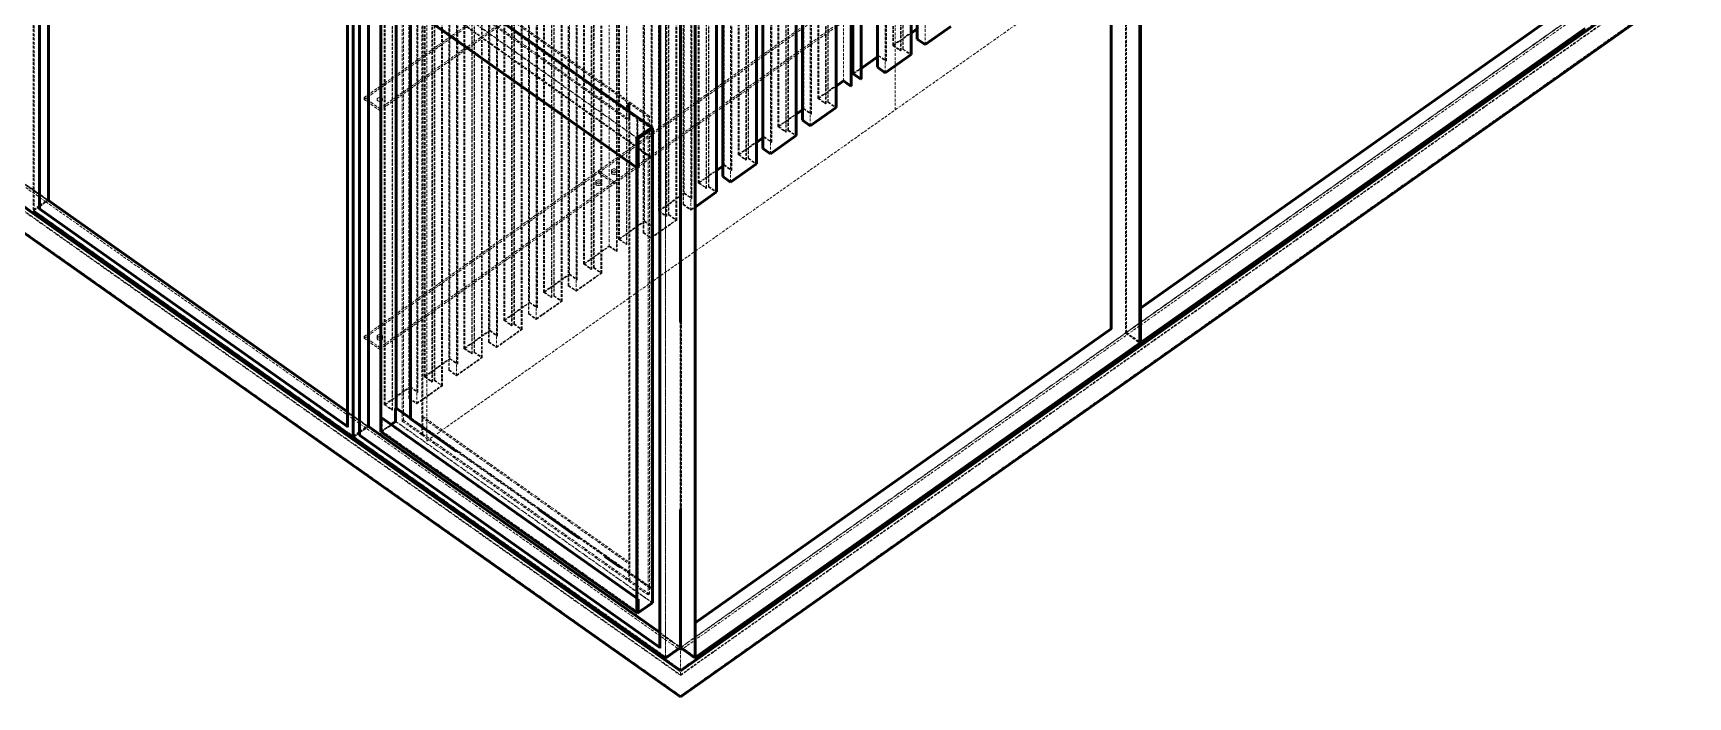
# Model space of a CAD drawing. Header units: millimetres. Extents: x 909 to 14018, y 345 to 10005.
# Drawn here: x 2394 to 4641, y 1130 to 2032 of the extents above; entities that cross this region are included whole.
import ezdxf

# ---------------------------------------------------------------- set-up
doc = ezdxf.new("R2010")
doc.units = ezdxf.units.MM
doc.linetypes.add('Hidden', pattern=[15, 5, -3, 5, -2])
for name, color, linetype, lineweight in [('Default', 7, 'Continuous', 50), ('Edges', 7, 'Hidden', 15), ('HiddenEdges', 2, 'Hidden', 15), ('HiddenSilhouettes', 2, 'Hidden', 15), ('HiddenWires', 7, 'Hidden', 15), ('Silhouettes', 7, 'Continuous', 50), ('Wires', 7, 'Hidden', 15)]:
    doc.layers.add(name, color=color, linetype=linetype, lineweight=lineweight)

# ---------------------------------------------------------------- blocks, each defined once
blk = doc.blocks.new('Isometric')
at = {"layer": 'Edges'}
for points in [[(-2230.9, -742.7), (555.1, -2712.7)], [(13.4, -1374.9), (477.3, -1702.9)], [(86.6, -1373.9), (461.4, -1638.9)], [(555.1, -2675.7), (2327.1, -1422.7)], [(1388.1, -2072.3), (2192.5, -1503.5)], [(-605.8, -1826.6), (-589.6, -1815.1)], [(-606.7, -1831.2), (-48.1, -2226.2)], [(581.9, -2581.5), (1336, -2048.3)], [(1361.2, -2055.7), (1386.4, -2073.5)], [(13.4, -2210.4), (477.3, -2538.4)], [(39.2, -2192.2), (74.4, -2217.1)], [(39.2, -2215.7), (476.2, -2524.7)], [(-26.9, -2241.2), (-26, -2240.6)], [(148.7, -2269.7), (298.3, -2375.5)], [(371.8, -2427.4), (418.2, -2460.3)], [(446.1, -2480), (476.2, -2501.2)], [(477.3, -2538.4), (478.4, -2537.6)]]:
    blk.add_lwpolyline(points, dxfattribs=at)
for points in [[(-606.7, -1831.2, 0), (-606.7, -162.4, 0)], [(1386.4, -2073.5, 0), (1386.4, -385.2, 0)], [(1361.2, -2055.7, 0), (1361.2, -403, 0)], [(1336, -2048.3, 0), (1336, -420.8, 0)], [(-26.9, -2241.2, 0), (-26.9, -572.4, 0)], [(-2230.9, -695.3, 0), (555.1, -2665.3, 0)], [(-2204.8, -724.2, 0), (555.1, -2675.7, 0)], [(998.1, -1532.9, 0), (998.1, -726.8, 0)], [(926, -1583.9, 0), (926, -777.8, 0)], [(850.3, -1598.6, 0), (850.3, -792.5, 0)], [(863.6, -1608, 0), (863.6, -801.9, 0)], [(881.4, -1595.4, 0), (881.4, -789.3, 0)], [(790.2, -1679.9, 0), (790.2, -873.8, 0)], [(718.1, -1730.9, 0), (718.1, -924.8, 0)], [(528.2, -2644.3, 0), (528.2, -954.3, 0)], [(581.1, -2643.7, 0), (581.1, -953.7, 0)], [(645.9, -1781.9, 0), (645.9, -975.8, 0)], [(13.4, -2235.1, 0), (13.4, -1374.9, 0)], [(555.1, -2665.3, 0), (2379.4, -1375.3, 0)], [(555.1, -2712.7, 0), (2379.4, -1422.7, 0)], [(64.9, -2209.3, 0), (64.9, -1465.1, 0)], [(1388.1, -2011.5, 0), (2142.1, -1478.3, 0)], [(1388.1, -2036.7, 0), (2167.3, -1485.7, 0)], [(461.4, -1653.7, 0), (461.4, -1638.9, 0)], [(461.4, -1638.9, 0), (496.7, -1663.9, 0)], [(496.7, -1678.7, 0), (496.7, -1663.9, 0)], [(476.2, -1702.1, 0), (477.3, -1702.9, 0)], [(477.3, -1702.9, 0), (504.2, -1683.9, 0)], [(477.3, -2563.1, 0), (477.3, -1702.9, 0)], [(477.3, -1756.7, 0), (477.3, -1702.9, 0)], [(503, -1738.5, 0), (503, -1685.9, 0)], [(476.2, -1781.6, 0), (476.2, -1755.9, 0)], [(-606.7, -1831.2, 0), (-605.8, -1830.6, 0)], [(555.1, -2375.5, 0), (555.1, -2036.1, 0)], [(581.9, -2606.7, 0), (1361.2, -2055.7, 0)], [(1335.2, -2047.7, 0), (1336, -2048.3, 0)], [(581.9, -2642.3, 0), (1386.4, -2073.5, 0)], [(-26.9, -2241.2, 0), (517.6, -2626.2, 0)], [(-26, -2236.6, 0), (-9.8, -2225.1, 0)], [(478.4, -2561.1, 0), (503, -2543.7, 0)], [(503, -2520.2, 0), (504.2, -2519.4, 0)], [(503, -2543.7, 0), (503, -2520.2, 0)], [(555.1, -2625.3, 0), (555.1, -2545.1, 0)], [(555.1, -2667.4, 0), (555.1, -2665.3, 0)], [(555.1, -2675.7, 0), (555.1, -2667.4, 0)], [(555.1, -2714.8, 0), (555.1, -2712.7, 0)]]:
    blk.add_polyline3d(points, dxfattribs=at)
at = {"layer": 'HiddenEdges'}
for points in [[(-1396.5, -1245.3), (-590.4, -1815.3)], [(-1395.7, -1245.6), (-589.6, -1815.6)], [(14.6, -1375.3), (478.4, -1703.3)], [(68, -1375.5), (478.1, -1665.5)], [(14.6, -1427.9), (478.4, -1755.9)], [(40.3, -1409.7), (504.2, -1737.7)], [(555.1, -2674.8), (2322.8, -1424.8)], [(1361.2, -2055.3), (2167.3, -1485.3)], [(477.3, -1666.1), (478.1, -1665.5)], [(477.3, -1721.4), (501.9, -1738.8)], [(501.9, -1738.8), (503, -1738)], [(-590.4, -1816.2), (-589.6, -1815.6)], [(-589.6, -1815.6), (-9.8, -2225.6)], [(1362.9, -2054.5), (1388.1, -2036.7)], [(12.3, -2234.3), (39.2, -2215.3)], [(13.4, -2235.1), (40.3, -2216.1)], [(40.3, -2216.1), (504.2, -2544.1)], [(51.3, -2215.1), (53.4, -2213.6)], [(67.2, -2210.4), (68, -2209.8)], [(86.6, -2208.3), (461.4, -2473.3)], [(-35.8, -2243.5), (-26, -2236.6)], [(-10.6, -2226.2), (-9.8, -2225.6)], [(-9.8, -2225.6), (555.9, -2625.6)], [(86.6, -2240.1), (88.7, -2238.6)], [(476.2, -2501.2), (503, -2520.2)], [(477.3, -2500.9), (478.4, -2500.1)], [(476.2, -2524.7), (503, -2543.7)], [(476.2, -2562.3), (503, -2543.3)], [(503, -2543.3), (504.2, -2544.1)], [(556.8, -2624.5), (581.9, -2606.7)]]:
    blk.add_lwpolyline(points, dxfattribs=at)
for points in [[(-617.3, -1832.3, 0), (-617.3, -144, 0)], [(-591.3, -1813.9, 0), (-591.3, -125.6, 0)], [(-590.4, -1815.3, 0), (-590.4, -125.3, 0)], [(-589.6, -1815.6, 0), (-589.6, -125.6, 0)], [(1387.2, -2010.9, 0), (1387.2, -372.9, 0)], [(-11.5, -2223.9, 0), (-11.5, -535.6, 0)], [(-10.6, -2225.3, 0), (-10.6, -535.3, 0)], [(-9.8, -2225.6, 0), (-9.8, -535.6, 0)], [(-47.2, -2225.6, 0), (-47.2, -556.8, 0)], [(-37.5, -2242.3, 0), (-37.5, -554, 0)], [(984.8, -1522.3, 0), (984.8, -716.2, 0)], [(-2202.6, -724.8, 0), (555.1, -2674.8, 0)], [(913.9, -1553.6, 0), (913.9, -747.5, 0)], [(953.5, -1544.4, 0), (953.5, -738.3, 0)], [(958.5, -1540.9, 0), (958.5, -734.8, 0)], [(912.7, -1573.3, 0), (912.7, -767.2, 0)], [(927.2, -1563, 0), (927.2, -756.9, 0)], [(817.8, -1640.4, 0), (817.8, -834.3, 0)], [(822.7, -1636.9, 0), (822.7, -830.8, 0)], [(776.9, -1669.3, 0), (776.9, -863.2, 0)], [(778.2, -1649.6, 0), (778.2, -843.5, 0)], [(791.5, -1659, 0), (791.5, -852.9, 0)], [(706, -1700.6, 0), (706, -894.5, 0)], [(745.6, -1691.4, 0), (745.6, -885.3, 0)], [(750.6, -1687.9, 0), (750.6, -881.8, 0)], [(704.8, -1720.3, 0), (704.8, -914.2, 0)], [(719.3, -1710, 0), (719.3, -903.9, 0)], [(518.5, -2625.6, 0), (518.5, -956.8, 0)], [(528.2, -2642.3, 0), (528.2, -954, 0)], [(554.2, -2623.9, 0), (554.2, -935.6, 0)], [(581.1, -2580.9, 0), (581.1, -942.9, 0)], [(633.9, -1751.6, 0), (633.9, -945.5, 0)], [(647.2, -1761, 0), (647.2, -954.9, 0)], [(673.5, -1742.4, 0), (673.5, -936.3, 0)], [(678.5, -1738.9, 0), (678.5, -932.8, 0)], [(601.4, -1793.4, 0), (601.4, -987.3, 0)], [(606.3, -1789.9, 0), (606.3, -983.8, 0)], [(632.6, -1771.3, 0), (632.6, -965.2, 0)], [(560.5, -1822.3, 0), (560.5, -1016.2, 0)], [(561.8, -1802.6, 0), (561.8, -996.5, 0)], [(575.1, -1812, 0), (575.1, -1005.9, 0)], [(489.7, -1853.6, 0), (489.7, -1047.5, 0)], [(529.3, -1844.4, 0), (529.3, -1038.3, 0)], [(534.2, -1840.9, 0), (534.2, -1034.8, 0)], [(573.8, -1832.9, 0), (573.8, -1026.8, 0)], [(488.4, -1873.3, 0), (488.4, -1067.2, 0)], [(501.7, -1883.9, 0), (501.7, -1077.8, 0)], [(503, -1863, 0), (503, -1056.9, 0)], [(426, -1898.6, 0), (426, -1092.5, 0)], [(439.3, -1908, 0), (439.3, -1101.9, 0)], [(457.1, -1895.4, 0), (457.1, -1089.3, 0)], [(393.5, -1940.4, 0), (393.5, -1134.3, 0)], [(398.5, -1936.9, 0), (398.5, -1130.8, 0)], [(352.6, -1969.3, 0), (352.6, -1163.2, 0)], [(353.9, -1949.6, 0), (353.9, -1143.5, 0)], [(367.2, -1959, 0), (367.2, -1152.9, 0)], [(281.8, -2000.6, 0), (281.8, -1194.5, 0)], [(321.4, -1991.4, 0), (321.4, -1185.3, 0)], [(326.3, -1987.9, 0), (326.3, -1181.8, 0)], [(365.9, -1979.9, 0), (365.9, -1173.8, 0)], [(280.5, -2020.3, 0), (280.5, -1214.2, 0)], [(293.8, -2030.9, 0), (293.8, -1224.8, 0)], [(295.1, -2010, 0), (295.1, -1203.9, 0)], [(209.7, -2051.6, 0), (209.7, -1245.5, 0)], [(223, -2061, 0), (223, -1254.9, 0)], [(249.3, -2042.4, 0), (249.3, -1236.3, 0)], [(254.2, -2038.9, 0), (254.2, -1232.8, 0)], [(177.1, -2093.4, 0), (177.1, -1287.3, 0)], [(182.1, -2089.9, 0), (182.1, -1283.8, 0)], [(208.4, -2071.3, 0), (208.4, -1265.2, 0)], [(221.7, -2081.9, 0), (221.7, -1275.8, 0)], [(136.3, -2122.3, 0), (136.3, -1316.2, 0)], [(137.5, -2102.6, 0), (137.5, -1296.5, 0)], [(150.8, -2112, 0), (150.8, -1305.9, 0)], [(53.4, -2213.6, 0), (53.4, -1347.4, 0)], [(65.4, -2153.6, 0), (65.4, -1347.5, 0)], [(105, -2144.4, 0), (105, -1338.3, 0)], [(110, -2140.9, 0), (110, -1334.8, 0)], [(149.6, -2132.9, 0), (149.6, -1326.8, 0)], [(39.2, -2215.3, 0), (39.2, -1355.1, 0)], [(64.1, -2173.3, 0), (64.1, -1367.2, 0)], [(67.2, -2210.4, 0), (67.2, -1376.1, 0)], [(77.4, -2183.9, 0), (77.4, -1377.8, 0)], [(78.7, -2163, 0), (78.7, -1356.9, 0)], [(32.9, -2195.4, 0), (32.9, -1389.3, 0)], [(86.6, -2240.1, 0), (86.6, -1388.7, 0)], [(88.7, -1404.2, 0), (463.5, -1669.2, 0)], [(41.4, -2191.1, 0), (41.4, -1411.6, 0)], [(463.5, -2503.6, 0), (463.5, -1637.4, 0)], [(10.6, -1652.3, 0), (10.6, -1648.8, 0)], [(461.4, -1670.7, 0), (461.4, -1653.7, 0)], [(476.2, -1666.9, 0), (477.3, -1666.1, 0)], [(476.2, -1755.9, 0), (476.2, -1666.9, 0)], [(478.1, -2499.8, 0), (478.1, -1665.5, 0)], [(496.7, -1663.9, 0), (498.9, -1662.4, 0)], [(496.7, -2530.1, 0), (496.7, -1678.7, 0)], [(503, -2543.3, 0), (503, -1683.1, 0)], [(478.4, -2500.1, 0), (478.4, -1720.6, 0)], [(406.6, -1765.1, 0), (406.6, -1761.6, 0)], [(501.9, -2518.3, 0), (501.9, -1738.8, 0)], [(434.9, -1785.1, 0), (434.9, -1781.6, 0)], [(-617.3, -1834.3, 0), (-590.4, -1815.3, 0)], [(-615.6, -1833.5, 0), (-605.8, -1826.6, 0)], [(-590.4, -1815.3, 0), (-10.6, -2225.3, 0)], [(1388.1, -2011.5, 0), (1388.1, -2011.5, 0)], [(555.1, -2625.3, 0), (1361.2, -2055.3, 0)], [(10.6, -2085.1, 0), (10.6, -2081.6, 0)], [(14.6, -2233.1, 0), (14.6, -2209.6, 0)], [(39.2, -2215.3, 0), (40.3, -2216.1, 0)], [(40.3, -2191.9, 0), (41.4, -2191.1, 0)], [(41.4, -2191.1, 0), (66, -2208.5, 0)], [(53.4, -2213.6, 0), (88.7, -2238.6, 0)], [(66, -2211.2, 0), (67.2, -2210.4, 0)], [(67.2, -2210.4, 0), (74.4, -2215.5, 0)], [(-10.6, -2225.3, 0), (555.1, -2625.3, 0)], [(88.7, -2238.6, 0), (463.5, -2503.6, 0)], [(420.5, -2460.3, 0), (446.1, -2478.4, 0)], [(461.4, -2473.3, 0), (463.5, -2471.8, 0)], [(461.4, -2505.1, 0), (463.5, -2503.6, 0)], [(463.5, -2503.6, 0), (498.9, -2528.6, 0)], [(478.4, -2500.1, 0), (503, -2517.5, 0)], [(581.9, -2581.5, 0), (581.9, -2581.5, 0)], [(555.1, -2626.2, 0), (555.1, -2625.3, 0)], [(555.1, -2674.8, 0), (555.1, -2625.3, 0)], [(555.1, -2667.4, 0), (555.1, -2630.4, 0)]]:
    blk.add_polyline3d(points, dxfattribs=at)
at = {"layer": 'HiddenSilhouettes'}
for points in [[(-2202.6, -675.3), (555.1, -2625.3)], [(-1396.5, -1246.2), (-590.4, -1816.2)], [(-17.7, -1628.8), (406.6, -1328.8)], [(10.6, -1648.8), (434.9, -1348.8)], [(10.6, -1652.3), (434.9, -1352.3)], [(39.2, -1357.9), (503, -1685.9)], [(67.2, -1376.1), (477.3, -1666.1)], [(555.1, -2625.3), (2322.8, -1375.3)], [(555.1, -2630.4), (2327.1, -1377.4)], [(86.6, -1405.7), (461.4, -1670.7)], [(39.2, -1410.5), (503, -1738.5)], [(406.6, -1761.6), (830.9, -1461.6)], [(406.6, -1765.1), (830.9, -1465.1)], [(434.9, -1781.6), (859.1, -1481.6)], [(434.9, -1785.1), (859.1, -1485.1)], [(941.1, -1534.4), (972.6, -1512.1)], [(983.9, -1522.9), (984.8, -1522.3)], [(911.8, -1555.1), (913.9, -1553.6)], [(913.9, -1552.4), (928.1, -1562.4)], [(926, -1582.7), (970.9, -1550.9)], [(939.4, -1534.4), (953.5, -1544.4)], [(953.5, -1544.4), (954.4, -1543.8)], [(957.6, -1541.5), (958.5, -1540.9)], [(957.6, -1541.5), (970.9, -1550.9)], [(958.5, -1540.9), (972.6, -1550.9)], [(869, -1585.4), (882.3, -1576)], [(869, -1585.4), (882.3, -1594.8)], [(912.7, -1573.3), (926, -1582.7)], [(927.2, -1563), (928.1, -1562.4)], [(803.6, -1630.4), (850.3, -1597.4)], [(805.3, -1630.4), (836.9, -1608.1)], [(864.4, -1607.4), (850.3, -1597.4)], [(463.5, -1637.4), (498.9, -1662.4)], [(790.2, -1678.7), (835.2, -1646.9)], [(803.6, -1630.4), (817.8, -1640.4)], [(821.9, -1637.5), (835.2, -1646.9)], [(731.5, -1681.4), (778.2, -1648.4)], [(733.2, -1681.4), (764.7, -1659.1)], [(776, -1651.1), (778.2, -1649.6)], [(776, -1669.9), (776.9, -1669.3)], [(776.9, -1669.3), (790.2, -1678.7)], [(778.2, -1648.4), (792.3, -1658.4)], [(791.5, -1659), (792.3, -1658.4)], [(703.9, -1702.1), (706, -1700.6)], [(706, -1699.4), (720.2, -1709.4)], [(706, -1700.6), (719.3, -1710)], [(731.5, -1681.4), (745.6, -1691.4)], [(745.6, -1691.4), (746.5, -1690.8)], [(749.7, -1688.5), (750.6, -1687.9)], [(750.6, -1687.9), (764.7, -1697.9)], [(477.3, -1721.4), (478.4, -1720.6)], [(659.4, -1732.4), (673.5, -1742.4)], [(661.1, -1732.4), (692.6, -1710.1)], [(661.1, -1732.4), (674.4, -1741.8)], [(-17.7, -2061.6), (406.6, -1761.6)], [(-17.7, -2065.1), (406.6, -1765.1)], [(406.6, -1761.6), (434.9, -1781.6)], [(406.6, -1765.1), (434.9, -1785.1)], [(430, -1764.2), (431.3, -1762.6), (433.6, -1761.7), (436.2, -1761.7), (438.4, -1762.6), (439.7, -1764.2), (439.7, -1766), (438.4, -1767.6), (436.2, -1768.5), (433.6, -1768.5), (431.3, -1767.6), (430, -1766)], [(587.3, -1783.4), (633.9, -1750.4)], [(588.9, -1783.4), (620.5, -1761.1)], [(633.9, -1750.4), (648.1, -1760.4)], [(633.9, -1751.6), (647.2, -1761)], [(645.9, -1780.7), (690.9, -1748.9)], [(647.2, -1761), (648.1, -1760.4)], [(673.5, -1742.4), (674.4, -1741.8)], [(677.6, -1739.5), (678.5, -1738.9)], [(677.6, -1739.5), (690.9, -1748.9)], [(678.5, -1738.9), (692.6, -1748.9)], [(-627.9, -1788), (-591.3, -1813.9)], [(10.6, -2081.6), (434.9, -1781.6)], [(10.6, -2085.1), (434.9, -1785.1)], [(401.8, -1784.2), (403.1, -1782.6), (405.3, -1781.7), (407.9, -1781.7), (410.1, -1782.6), (411.4, -1784.2), (411.4, -1786), (410.1, -1787.6), (407.9, -1788.5), (405.3, -1788.5), (403.1, -1787.6), (401.8, -1786)], [(587.3, -1783.4), (601.4, -1793.4)], [(601.4, -1793.4), (602.2, -1792.8)], [(605.5, -1790.5), (606.3, -1789.9)], [(605.5, -1790.5), (618.8, -1799.9)], [(606.3, -1789.9), (620.5, -1799.9)], [(631.8, -1771.9), (632.6, -1771.3)], [(632.6, -1771.3), (645.9, -1780.7)], [(-590.4, -1816.2), (-10.6, -2226.2)], [(515.1, -1834.4), (561.8, -1801.4)], [(516.8, -1834.4), (561.8, -1802.6)], [(559.7, -1822.9), (560.5, -1822.3)], [(559.7, -1822.9), (573.8, -1832.9)], [(560.5, -1822.3), (573.8, -1831.7)], [(561.8, -1801.4), (575.9, -1811.4)], [(561.8, -1802.6), (575.1, -1812)], [(575.1, -1812), (575.9, -1811.4)], [(444.7, -1885.4), (489.7, -1853.6)], [(489.7, -1852.4), (503.8, -1862.4)], [(489.7, -1853.6), (503, -1863)], [(501.7, -1882.7), (546.7, -1850.9)], [(515.1, -1834.4), (529.3, -1844.4)], [(516.8, -1834.4), (530.1, -1843.8)], [(533.4, -1841.5), (546.7, -1850.9)], [(534.2, -1840.9), (548.4, -1850.9)], [(443, -1885.4), (457.1, -1895.4)], [(444.7, -1885.4), (458, -1894.8)], [(487.6, -1873.9), (501.7, -1883.9)], [(488.4, -1873.3), (501.7, -1882.7)], [(503, -1863), (503.8, -1862.4)], [(381.1, -1930.4), (426, -1898.6)], [(426, -1897.4), (440.2, -1907.4)], [(426, -1898.6), (439.3, -1908)], [(457.1, -1895.4), (458, -1894.8)], [(365.9, -1979.9), (412.6, -1946.9)], [(379.4, -1930.4), (393.5, -1940.4)], [(381.1, -1930.4), (394.4, -1939.8)], [(397.6, -1937.5), (398.5, -1936.9)], [(397.6, -1937.5), (410.9, -1946.9)], [(351.8, -1969.9), (365.9, -1979.9)], [(353.9, -1948.4), (368, -1958.4)], [(353.9, -1949.6), (367.2, -1959)], [(235.1, -2032.4), (281.8, -1999.4)], [(236.8, -2032.4), (281.8, -2000.6)], [(281.8, -2000.6), (295.1, -2010)], [(293.8, -2029.7), (338.8, -1997.9)], [(307.2, -1981.4), (321.4, -1991.4)], [(321.4, -1991.4), (322.2, -1990.8)], [(325.5, -1988.5), (338.8, -1997.9)], [(326.3, -1987.9), (340.5, -1997.9)], [(235.1, -2032.4), (249.3, -2042.4)], [(236.8, -2032.4), (250.1, -2041.8)], [(279.7, -2020.9), (293.8, -2030.9)], [(280.5, -2020.3), (293.8, -2029.7)], [(295.1, -2010), (295.9, -2009.4)], [(1387.2, -2010.9), (1388.1, -2011.5)], [(5.8, -2064.2), (7.1, -2062.6), (9.3, -2061.7), (11.9, -2061.7), (14.1, -2062.6), (15.4, -2064.2), (15.4, -2066), (14.1, -2067.6), (11.9, -2068.5), (9.3, -2068.5), (7.1, -2067.6), (5.8, -2066)], [(209.7, -2050.4), (223.8, -2060.4)], [(209.7, -2051.6), (223, -2061)], [(223, -2061), (223.8, -2060.4)], [(249.3, -2042.4), (250.1, -2041.8)], [(253.4, -2039.5), (254.2, -2038.9)], [(253.4, -2039.5), (266.6, -2048.9)], [(254.2, -2038.9), (268.3, -2048.9)], [(164.7, -2083.4), (178, -2092.8)], [(177.1, -2093.4), (178, -2092.8)], [(181.2, -2090.5), (182.1, -2089.9)], [(181.2, -2090.5), (194.5, -2099.9)], [(92.6, -2134.4), (137.5, -2102.6)], [(135.4, -2122.9), (149.6, -2132.9)], [(136.3, -2122.3), (149.6, -2131.7)], [(137.5, -2102.6), (150.8, -2112)], [(150.8, -2112), (151.7, -2111.4)], [(65.4, -2152.4), (79.5, -2162.4)], [(65.4, -2153.6), (78.7, -2163)], [(77.4, -2182.7), (122.4, -2150.9)], [(92.6, -2134.4), (105.9, -2143.8)], [(109.1, -2141.5), (122.4, -2150.9)], [(110, -2140.9), (124.1, -2150.9)], [(18.7, -2185.4), (32.9, -2195.4)], [(20.4, -2185.4), (33.7, -2194.8)], [(63.3, -2173.9), (64.1, -2173.3)], [(63.3, -2173.9), (77.4, -2183.9)], [(64.1, -2173.3), (77.4, -2182.7)], [(78.7, -2163), (79.5, -2162.4)], [(32.9, -2195.4), (33.7, -2194.8)], [(51.3, -2215.1), (86.6, -2240.1)], [(86.6, -2208.3), (88.7, -2206.8)], [(-37.5, -2242.3), (-11.5, -2223.9)], [(-37.5, -2244.3), (-10.6, -2225.3)], [(-10.6, -2226.2), (555.1, -2626.2)], [(14.6, -2233.1), (31.2, -2221.4)], [(14.6, -2233.1), (478.4, -2561.1)], [(86.6, -2240.1), (461.4, -2505.1)], [(476.2, -2501.2), (477.3, -2500.4)], [(477.3, -2500.4), (478.1, -2499.8)], [(477.3, -2500.9), (501.9, -2518.3)], [(476.2, -2536), (478.4, -2537.6)], [(581.1, -2580.9), (581.9, -2580.3)], [(581.1, -2580.9), (581.1, -2580.9)], [(581.1, -2580.9), (581.9, -2581.5)], [(581.9, -2581.5), (581.9, -2581.5)], [(528.2, -2642.3), (554.2, -2623.9)], [(555.1, -2626.2), (555.9, -2625.6)], [(556.8, -2624.5), (581.9, -2642.3)]]:
    blk.add_lwpolyline(points, dxfattribs=at)
for points in [[(430, -1760.6), (431.3, -1759.1), (433.6, -1758.1), (436.2, -1758.1), (438.4, -1759.1), (439.7, -1760.6), (439.7, -1762.5), (438.4, -1764.1), (436.2, -1765), (433.6, -1765), (431.3, -1764.1), (430, -1762.5)], [(401.8, -1780.6), (403.1, -1779.1), (405.3, -1778.1), (407.9, -1778.1), (410.1, -1779.1), (411.4, -1780.6), (411.4, -1782.5), (410.1, -1784.1), (407.9, -1785), (405.3, -1785), (403.1, -1784.1), (401.8, -1782.5)], [(1387.2, -2010.9)], [(5.8, -2060.6), (7.1, -2059.1), (9.3, -2058.1), (11.9, -2058.1), (14.1, -2059.1), (15.4, -2060.6), (15.4, -2062.5), (14.1, -2064.1), (11.9, -2065), (9.3, -2065), (7.1, -2064.1), (5.8, -2062.5)], [(66, -2208.5)], [(528.2, -2642.3)]]:
    blk.add_lwpolyline(points, close=True, dxfattribs=at)
for points in [[(-615.6, -1833.5, 0), (-615.6, -145.2, 0)], [(-590.4, -1816.2, 0), (-590.4, -126.2, 0)], [(1362.9, -2054.5, 0), (1362.9, -366.2, 0)], [(-10.6, -2226.2, 0), (-10.6, -536.2, 0)], [(-35.8, -2243.5, 0), (-35.8, -555.2, 0)], [(-2204.8, -678.9, 0), (555.1, -2630.4, 0)], [(939.4, -1534.4, 0), (939.4, -728.3, 0)], [(941.1, -1534.4, 0), (941.1, -728.3, 0)], [(954.4, -1543.8, 0), (954.4, -737.7, 0)], [(957.6, -1541.5, 0), (957.6, -735.4, 0)], [(970.9, -1550.9, 0), (970.9, -744.8, 0)], [(928.1, -1562.4, 0), (928.1, -756.3, 0)], [(869, -1585.4, 0), (869, -779.3, 0)], [(803.6, -1630.4, 0), (803.6, -824.3, 0)], [(805.3, -1630.4, 0), (805.3, -824.3, 0)], [(818.6, -1639.8, 0), (818.6, -833.7, 0)], [(821.9, -1637.5, 0), (821.9, -831.4, 0)], [(792.3, -1658.4, 0), (792.3, -852.3, 0)], [(835.2, -1646.9, 0), (835.2, -840.8, 0)], [(731.5, -1681.4, 0), (731.5, -875.3, 0)], [(733.2, -1681.4, 0), (733.2, -875.3, 0)], [(746.5, -1690.8, 0), (746.5, -884.7, 0)], [(749.7, -1688.5, 0), (749.7, -882.4, 0)], [(763, -1697.9, 0), (763, -891.8, 0)], [(659.4, -1732.4, 0), (659.4, -926.3, 0)], [(661.1, -1732.4, 0), (661.1, -926.3, 0)], [(720.2, -1709.4, 0), (720.2, -903.3, 0)], [(555.9, -2625.6, 0), (555.9, -935.6, 0)], [(556.8, -2624.5, 0), (556.8, -936.2, 0)], [(648.1, -1760.4, 0), (648.1, -954.3, 0)], [(674.4, -1741.8, 0), (674.4, -935.7, 0)], [(677.6, -1739.5, 0), (677.6, -933.4, 0)], [(690.9, -1748.9, 0), (690.9, -942.8, 0)], [(587.3, -1783.4, 0), (587.3, -977.3, 0)], [(588.9, -1783.4, 0), (588.9, -977.3, 0)], [(602.2, -1792.8, 0), (602.2, -986.7, 0)], [(605.5, -1790.5, 0), (605.5, -984.4, 0)], [(559.7, -1822.9, 0), (559.7, -1016.8, 0)], [(575.9, -1811.4, 0), (575.9, -1005.3, 0)], [(618.8, -1799.9, 0), (618.8, -993.8, 0)], [(515.1, -1834.4, 0), (515.1, -1028.3, 0)], [(516.8, -1834.4, 0), (516.8, -1028.3, 0)], [(530.1, -1843.8, 0), (530.1, -1037.7, 0)], [(533.4, -1841.5, 0), (533.4, -1035.4, 0)], [(546.7, -1850.9, 0), (546.7, -1044.8, 0)], [(548.4, -1850.9, 0), (548.4, -1044.8, 0)], [(487.6, -1873.9, 0), (487.6, -1067.8, 0)], [(503.8, -1862.4, 0), (503.8, -1056.3, 0)], [(440.2, -1907.4, 0), (440.2, -1101.3, 0)], [(443, -1885.4, 0), (443, -1079.3, 0)], [(444.7, -1885.4, 0), (444.7, -1079.3, 0)], [(458, -1894.8, 0), (458, -1088.7, 0)], [(379.4, -1930.4, 0), (379.4, -1124.3, 0)], [(381.1, -1930.4, 0), (381.1, -1124.3, 0)], [(394.4, -1939.8, 0), (394.4, -1133.7, 0)], [(397.6, -1937.5, 0), (397.6, -1131.4, 0)], [(351.8, -1969.9, 0), (351.8, -1163.8, 0)], [(368, -1958.4, 0), (368, -1152.3, 0)], [(410.9, -1946.9, 0), (410.9, -1140.8, 0)], [(412.6, -1946.9, 0), (412.6, -1140.8, 0)], [(307.2, -1981.4, 0), (307.2, -1175.3, 0)], [(308.9, -1981.4, 0), (308.9, -1175.3, 0)], [(322.2, -1990.8, 0), (322.2, -1184.7, 0)], [(325.5, -1988.5, 0), (325.5, -1182.4, 0)], [(338.8, -1997.9, 0), (338.8, -1191.8, 0)], [(340.5, -1997.9, 0), (340.5, -1191.8, 0)], [(235.1, -2032.4, 0), (235.1, -1226.3, 0)], [(236.8, -2032.4, 0), (236.8, -1226.3, 0)], [(279.7, -2020.9, 0), (279.7, -1214.8, 0)], [(295.9, -2009.4, 0), (295.9, -1203.3, 0)], [(223.8, -2060.4, 0), (223.8, -1254.3, 0)], [(250.1, -2041.8, 0), (250.1, -1235.7, 0)], [(253.4, -2039.5, 0), (253.4, -1233.4, 0)], [(266.6, -2048.9, 0), (266.6, -1242.8, 0)], [(268.3, -2048.9, 0), (268.3, -1242.8, 0)], [(163, -2083.4, 0), (163, -1277.3, 0)], [(164.7, -2083.4, 0), (164.7, -1277.3, 0)], [(178, -2092.8, 0), (178, -1286.7, 0)], [(181.2, -2090.5, 0), (181.2, -1284.4, 0)], [(207.5, -2071.9, 0), (207.5, -1265.8, 0)], [(135.4, -2122.9, 0), (135.4, -1316.8, 0)], [(151.7, -2111.4, 0), (151.7, -1305.3, 0)], [(194.5, -2099.9, 0), (194.5, -1293.8, 0)], [(196.2, -2099.9, 0), (196.2, -1293.8, 0)], [(-17.7, -1632.3, 0), (406.6, -1332.3, 0)], [(90.9, -2134.4, 0), (90.9, -1328.3, 0)], [(92.6, -2134.4, 0), (92.6, -1328.3, 0)], [(105.9, -2143.8, 0), (105.9, -1337.7, 0)], [(109.1, -2141.5, 0), (109.1, -1335.4, 0)], [(122.4, -2150.9, 0), (122.4, -1344.8, 0)], [(124.1, -2150.9, 0), (124.1, -1344.8, 0)], [(51.3, -2215.1, 0), (51.3, -1363.7, 0)], [(63.3, -2173.9, 0), (63.3, -1367.8, 0)], [(68, -2209.8, 0), (68, -1375.5, 0)], [(79.5, -2162.4, 0), (79.5, -1356.3, 0)], [(88.7, -2238.6, 0), (88.7, -1372.4, 0)], [(88.7, -1372.4, 0), (463.5, -1637.4, 0)], [(18.7, -2185.4, 0), (18.7, -1379.3, 0)], [(20.4, -2185.4, 0), (20.4, -1379.3, 0)], [(33.7, -2194.8, 0), (33.7, -1388.7, 0)], [(939.4, -1534.4, 0), (986.1, -1501.4, 0)], [(984.8, -1522.3, 0), (998.1, -1531.7, 0)], [(998.1, -1531.7, 0), (1043.1, -1499.9, 0)], [(867.3, -1585.4, 0), (913.9, -1552.4, 0)], [(913.9, -1553.6, 0), (927.2, -1563, 0)], [(941.1, -1534.4, 0), (954.4, -1543.8, 0)], [(911.8, -1573.9, 0), (912.7, -1573.3, 0)], [(-17.7, -1632.3, 0), (-17.7, -1628.8, 0)], [(-17.7, -1628.8, 0), (10.6, -1648.8, 0)], [(-17.7, -1632.3, 0), (10.6, -1652.3, 0)], [(461.4, -1638.9, 0), (463.5, -1637.4, 0)], [(463.5, -1669.2, 0), (463.5, -1637.4, 0)], [(805.3, -1630.4, 0), (818.6, -1639.8, 0)], [(817.8, -1640.4, 0), (818.6, -1639.8, 0)], [(821.9, -1637.5, 0), (822.7, -1636.9, 0)], [(822.7, -1636.9, 0), (836.9, -1646.9, 0)], [(461.4, -2505.1, 0), (461.4, -1653.7, 0)], [(461.4, -1670.7, 0), (463.5, -1669.2, 0)], [(477.3, -1781.6, 0), (477.3, -1666.1, 0)], [(498.9, -2528.6, 0), (498.9, -1662.4, 0)], [(778.2, -1649.6, 0), (791.5, -1659, 0)], [(659.4, -1732.4, 0), (706, -1699.4, 0)], [(718.1, -1729.7, 0), (763, -1697.9, 0)], [(733.2, -1681.4, 0), (746.5, -1690.8, 0)], [(749.7, -1688.5, 0), (763, -1697.9, 0)], [(478.4, -1720.6, 0), (503, -1738, 0)], [(503, -2517.5, 0), (503, -1738, 0)], [(703.9, -1720.9, 0), (704.8, -1720.3, 0)], [(704.8, -1720.3, 0), (718.1, -1729.7, 0)], [(719.3, -1710, 0), (720.2, -1709.4, 0)], [(430, -1766, 0), (430, -1762.5, 0)], [(439.7, -1764.2, 0), (439.7, -1760.6, 0)], [(631.8, -1753.1, 0), (633.9, -1751.6, 0)], [(401.8, -1786, 0), (401.8, -1782.5, 0)], [(411.4, -1784.2, 0), (411.4, -1781.6, 0)], [(588.9, -1783.4, 0), (602.2, -1792.8, 0)], [(-617.3, -1832.3, 0), (-591.3, -1813.9, 0)], [(573.8, -1831.7, 0), (618.8, -1799.9, 0)], [(573.8, -1832.9, 0), (581.9, -1827.2, 0)], [(-617.3, -1832.3, 0), (-617.3, -1832.3, 0)], [(-615.6, -1833.5, 0), (-37.5, -2242.3, 0)], [(443, -1885.4, 0), (489.7, -1852.4, 0)], [(501.7, -1883.9, 0), (548.4, -1850.9, 0)], [(529.3, -1844.4, 0), (530.1, -1843.8, 0)], [(533.4, -1841.5, 0), (534.2, -1840.9, 0)], [(487.6, -1873.9, 0), (488.4, -1873.3, 0)], [(379.4, -1930.4, 0), (426, -1897.4, 0)], [(439.3, -1908, 0), (440.2, -1907.4, 0)], [(365.9, -1978.7, 0), (410.9, -1946.9, 0)], [(393.5, -1940.4, 0), (394.4, -1939.8, 0)], [(398.5, -1936.9, 0), (412.6, -1946.9, 0)], [(307.2, -1981.4, 0), (353.9, -1948.4, 0)], [(308.9, -1981.4, 0), (353.9, -1949.6, 0)], [(351.8, -1969.9, 0), (352.6, -1969.3, 0)], [(352.6, -1969.3, 0), (365.9, -1978.7, 0)], [(367.2, -1959, 0), (368, -1958.4, 0)], [(281.8, -1999.4, 0), (295.9, -2009.4, 0)], [(293.8, -2030.9, 0), (340.5, -1997.9, 0)], [(308.9, -1981.4, 0), (322.2, -1990.8, 0)], [(325.5, -1988.5, 0), (326.3, -1987.9, 0)], [(279.7, -2020.9, 0), (280.5, -2020.3, 0)], [(1387.2, -2010.9, 0), (1388.1, -2010.3, 0)], [(1388.1, -2011.5, 0), (1388.1, -2011.5, 0)], [(-17.7, -2065.1, 0), (-17.7, -2061.6, 0)], [(-17.7, -2061.6, 0), (10.6, -2081.6, 0)], [(-17.7, -2065.1, 0), (10.6, -2085.1, 0)], [(5.8, -2066, 0), (5.8, -2062.5, 0)], [(15.4, -2064.2, 0), (15.4, -2060.6, 0)], [(163, -2083.4, 0), (209.7, -2050.4, 0)], [(164.7, -2083.4, 0), (209.7, -2051.6, 0)], [(221.7, -2080.7, 0), (266.6, -2048.9, 0)], [(221.7, -2081.9, 0), (268.3, -2048.9, 0)], [(1361.2, -2055.3, 0), (1386.4, -2073.1, 0)], [(1362.9, -2054.5, 0), (1388.1, -2072.3, 0)], [(163, -2083.4, 0), (177.1, -2093.4, 0)], [(182.1, -2089.9, 0), (196.2, -2099.9, 0)], [(207.5, -2071.9, 0), (208.4, -2071.3, 0)], [(207.5, -2071.9, 0), (221.7, -2081.9, 0)], [(208.4, -2071.3, 0), (221.7, -2080.7, 0)], [(40.3, -2216.1, 0), (40.3, -2120.9, 0)], [(90.9, -2134.4, 0), (137.5, -2101.4, 0)], [(135.4, -2122.9, 0), (136.3, -2122.3, 0)], [(137.5, -2101.4, 0), (151.7, -2111.4, 0)], [(149.6, -2131.7, 0), (194.5, -2099.9, 0)], [(149.6, -2132.9, 0), (196.2, -2099.9, 0)], [(18.7, -2185.4, 0), (65.4, -2152.4, 0)], [(20.4, -2185.4, 0), (65.4, -2153.6, 0)], [(77.4, -2183.9, 0), (124.1, -2150.9, 0)], [(90.9, -2134.4, 0), (105, -2144.4, 0)], [(105, -2144.4, 0), (105.9, -2143.8, 0)], [(109.1, -2141.5, 0), (110, -2140.9, 0)], [(-48.1, -2198, 0), (-11.5, -2223.9, 0)], [(40.3, -2191.4, 0), (65.2, -2209.1, 0)], [(66, -2209.6, 0), (420.5, -2460.3, 0)], [(68, -2209.8, 0), (478.1, -2499.8, 0)], [(88.7, -2206.8, 0), (463.5, -2471.8, 0)], [(-48.1, -2225, 0), (-47.2, -2225.6, 0)], [(-48.1, -2226.2, 0), (-47.2, -2225.6, 0)], [(-35.8, -2243.5, 0), (528.2, -2642.3, 0)], [(446.1, -2478.4, 0), (504.2, -2519.4, 0)], [(461.4, -2505.1, 0), (496.7, -2530.1, 0)], [(496.7, -2530.1, 0), (498.9, -2528.6, 0)], [(501.9, -2518.3, 0), (503, -2517.5, 0)], [(517.6, -2598, 0), (554.2, -2623.9, 0)], [(517.6, -2625, 0), (518.5, -2625.6, 0)], [(517.6, -2626.2, 0), (518.5, -2625.6, 0)]]:
    blk.add_polyline3d(points, dxfattribs=at)
blk.add_polyline3d([(40.3, -2191.4, 0)], close=True, dxfattribs=at)
at = {"layer": 'HiddenWires'}
for points in [[(5.8, -1633.3), (5.8, -1631.4)], [(7.1, -1634.8), (9.3, -1635.8)], [(9.3, -1628.9), (11.9, -1628.9)], [(11.9, -1628.9), (14.1, -1629.8)], [(11.9, -1635.8), (14.1, -1634.8)], [(14.1, -1629.8), (15.4, -1631.4)], [(14.1, -1634.8), (15.4, -1633.3)], [(15.4, -1633.3), (15.4, -1631.4)], [(519.7, -1951.2), (581.9, -1907.2)], [(95.5, -2251.2), (519.7, -1951.2)]]:
    blk.add_lwpolyline(points, dxfattribs=at)
for points in [[(519.7, -1951.2, 0), (519.7, -1145.1, 0)], [(95.5, -2251.2, 0), (95.5, -1445.1, 0)], [(5.8, -1631.4, 0), (7.1, -1629.8, 0)], [(5.8, -1633.3, 0), (7.1, -1634.8, 0)], [(7.1, -1629.8, 0), (9.3, -1628.9, 0)], [(9.3, -1635.8, 0), (11.9, -1635.8, 0)]]:
    blk.add_polyline3d(points, dxfattribs=at)
at = {"layer": 'Silhouettes'}
for points in [[(-2230.9, -744.8), (555.1, -2714.8)], [(40.3, -1355.9), (504.2, -1683.9)], [(555.1, -2667.4), (2379.4, -1377.4)], [(555.1, -2714.8), (2379.4, -1424.8)], [(983.9, -1522.9), (998.1, -1532.9)], [(1387.2, -2073.7), (2193.3, -1503.7)], [(867.3, -1585.4), (881.4, -1595.4)], [(836.9, -1608.1), (850.3, -1598.6)], [(863.6, -1608), (864.4, -1607.4)], [(881.4, -1595.4), (882.3, -1594.8)], [(776, -1669.9), (790.2, -1679.9)], [(476.2, -1702.1), (503, -1683.1)], [(478.4, -1703.3), (503, -1685.9)], [(503, -1683.1), (504.2, -1683.9)], [(718.1, -1730.9), (764.7, -1697.9)], [(703.9, -1720.9), (718.1, -1730.9)], [(477.3, -1756.7), (478.4, -1755.9)], [(620.5, -1761.1), (631.8, -1753.1)], [(631.8, -1771.9), (645.9, -1781.9)], [(-589.6, -1815.1), (-48.1, -2198)], [(581.9, -1827.2), (620.5, -1799.9)], [(-605.8, -1830.6), (-48.1, -2225)], [(1386.4, -2073.1), (1387.2, -2073.7)], [(13.4, -2210.4), (14.6, -2209.6)], [(14.6, -2209.6), (476.2, -2536)], [(65.2, -2209.1), (66, -2209.6)], [(66, -2211.2), (148.7, -2269.7)], [(-37.5, -2244.3), (528.2, -2644.3)], [(-26, -2240.6), (517.6, -2625)], [(12.3, -2234.3), (13.4, -2235.1)], [(13.4, -2235.1), (477.3, -2563.1)], [(298.3, -2375.5), (371.8, -2427.4)], [(418.2, -2460.3), (446.1, -2480)], [(477.3, -2563.1), (504.2, -2544.1)], [(476.2, -2562.3), (477.3, -2563.1)]]:
    blk.add_lwpolyline(points, dxfattribs=at)
for points in [[(-605.8, -1830.6, 0), (-605.8, -163, 0)], [(-589.6, -1815.1, 0), (-589.6, -174.5, 0)], [(1387.2, -2073.7, 0), (1387.2, -383.7, 0)], [(1388.1, -2072.3, 0), (1388.1, -384, 0)], [(1335.2, -2047.7, 0), (1335.2, -421.4, 0)], [(-48.1, -2226.2, 0), (-48.1, -557.4, 0)], [(-37.5, -2244.3, 0), (-37.5, -554.3, 0)], [(-26, -2240.6, 0), (-26, -573, 0)], [(-9.8, -2225.1, 0), (-9.8, -584.5, 0)], [(-2230.9, -697.4, 0), (555.1, -2667.4, 0)], [(983.9, -1522.9, 0), (983.9, -716.8, 0)], [(972.6, -1550.9, 0), (972.6, -744.8, 0)], [(911.8, -1573.9, 0), (911.8, -767.8, 0)], [(864.4, -1607.4, 0), (864.4, -801.3, 0)], [(867.3, -1585.4, 0), (867.3, -779.3, 0)], [(882.3, -1594.8, 0), (882.3, -788.7, 0)], [(776, -1669.9, 0), (776, -863.8, 0)], [(836.9, -1646.9, 0), (836.9, -840.8, 0)], [(764.7, -1697.9, 0), (764.7, -891.8, 0)], [(703.9, -1720.9, 0), (703.9, -914.8, 0)], [(517.6, -2626.2, 0), (517.6, -957.4, 0)], [(581.9, -2642.3, 0), (581.9, -954, 0)], [(692.6, -1748.9, 0), (692.6, -942.8, 0)], [(631.8, -1771.9, 0), (631.8, -965.8, 0)], [(620.5, -1799.9, 0), (620.5, -993.8, 0)], [(555.1, -2036.1, 0), (555.1, -1102.9, 0)], [(12.3, -2234.3, 0), (12.3, -1374.1, 0)], [(13.4, -1428.7, 0), (477.3, -1756.7, 0)], [(40.3, -2191.9, 0), (40.3, -1447.7, 0)], [(66, -2211.2, 0), (66, -1465.9, 0)], [(1388.1, -2010.3, 0), (2141.3, -1477.7, 0)], [(972.6, -1512.1, 0), (983.9, -1504.1, 0)], [(998.1, -1532.9, 0), (1044.8, -1499.9, 0)], [(882.3, -1576, 0), (911.8, -1555.1, 0)], [(926, -1583.9, 0), (972.6, -1550.9, 0)], [(911.8, -1573.9, 0), (926, -1583.9, 0)], [(850.3, -1598.6, 0), (863.6, -1608, 0)], [(461.4, -1653.7, 0), (461.4, -1638.9, 0)], [(790.2, -1679.9, 0), (836.9, -1646.9, 0)], [(764.7, -1659.1, 0), (776, -1651.1, 0)], [(476.2, -2562.3, 0), (476.2, -1702.1, 0)], [(478.4, -1755.9, 0), (478.4, -1703.3, 0)], [(504.2, -1737.7, 0), (504.2, -1683.9, 0)], [(504.2, -2544.1, 0), (504.2, -1696.8, 0)], [(692.6, -1710.1, 0), (703.9, -1702.1, 0)], [(503, -1738.5, 0), (504.2, -1737.7, 0)], [(645.9, -1781.9, 0), (692.6, -1748.9, 0)], [(-617.3, -1834.3, 0), (-37.5, -2244.3, 0)], [(581.9, -2580.3, 0), (1335.2, -2047.7, 0)], [(581.1, -2643.7, 0), (1387.2, -2073.7, 0)], [(31.2, -2221.4, 0), (39.2, -2215.7, 0)], [(39.2, -2192.2, 0), (40.3, -2191.4, 0)], [(39.2, -2215.7, 0), (39.2, -2192.2, 0)], [(40.3, -2191.9, 0), (64.9, -2209.3, 0)], [(64.9, -2209.3, 0), (66, -2208.5, 0)], [(-9.8, -2225.1, 0), (517.6, -2598, 0)], [(555.1, -2625.3, 0), (555.1, -2375.5, 0)], [(476.2, -2501.2, 0), (476.2, -2501.2, 0)], [(478.4, -2561.1, 0), (478.4, -2537.6, 0)], [(528.2, -2644.3, 0), (555.1, -2625.3, 0)], [(555.1, -2625.3, 0), (581.1, -2643.7, 0)]]:
    blk.add_polyline3d(points, dxfattribs=at)
blk.add_polyline3d([(555.1, -2625.3, 0)], close=True, dxfattribs=at)
at = {"layer": 'Wires'}
for points in [[(944, -1651.2), (1335.2, -1374.6)], [(581.9, -1907.2), (944, -1651.2)]]:
    blk.add_lwpolyline(points, dxfattribs=at)
blk.add_polyline3d([(944, -1651.2, 0), (944, -845.1, 0)], dxfattribs=at)

msp = doc.modelspace()

# ---------------------------------------------------------------- block references
at = {"layer": 'Default', "xscale": 0.75, "yscale": 0.75, "zscale": 0.75}
msp.add_blockref('Isometric', (2856.5, 3166), dxfattribs=at)

doc.saveas('drawing.dxf')
